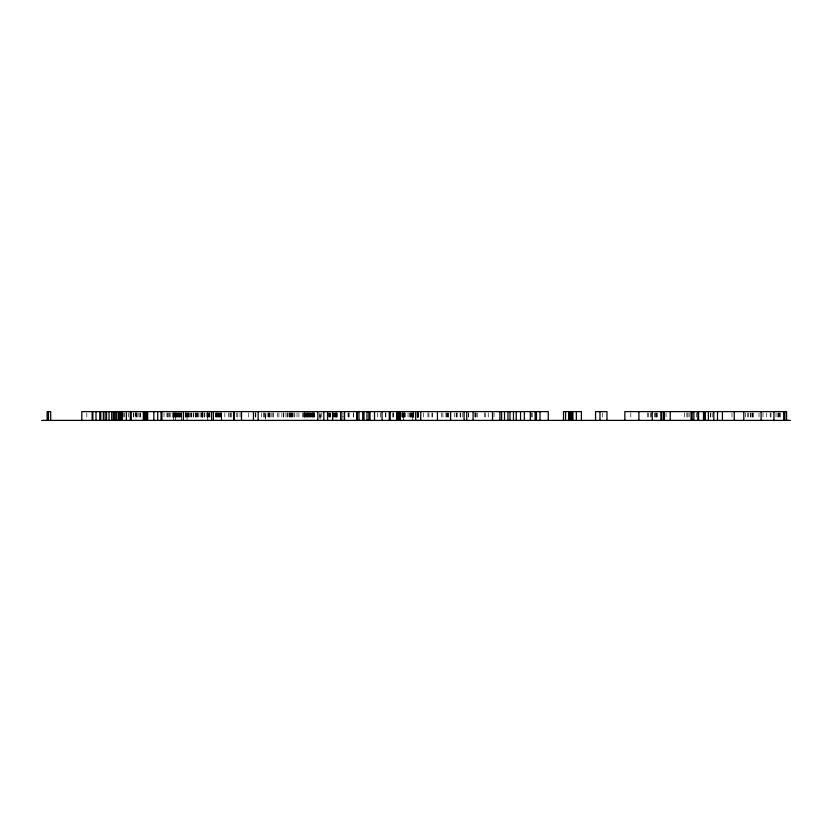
<?xml version="1.0" encoding="UTF-8"?>
<svg xmlns="http://www.w3.org/2000/svg" width="832" height="832" viewBox="0 0 832 832"><rect width="100%" height="100%" fill="white"/><g stroke="black" fill="none" stroke-linecap="round" stroke-linejoin="round"><path stroke-width="0.62" stroke-dasharray="4.16 3.12" d="M780.551 412.87L780.551 419.13M779.376 412.87L779.376 419.13M778.991 412.87L778.991 419.13M778.305 412.87L778.305 419.13M777.868 412.87L777.868 419.13M776.006 412.87L776.006 419.13M770.952 412.87L770.952 419.13M770.193 412.87L770.193 420.389M766.719 412.87L766.719 419.13M762.996 412.87L762.996 419.13M759.002 412.87L759.002 419.13M753.449 412.87L753.449 419.13M752.742 412.87L752.742 419.13M752.17 412.87L752.17 419.13M750.953 412.87L750.953 419.13M750.662 412.87L750.662 419.13M748.665 412.87L748.665 420.389M747.406 412.87L747.406 419.13M745.701 412.87L745.701 419.13M731.962 412.87L731.962 419.13M712.182 412.87L712.275 419.13M710.736 412.87L710.736 419.13M710.559 412.87L710.559 419.13M696.436 412.87L696.436 419.13M689.156 412.87L689.156 419.13M687.887 412.87L687.887 419.13M686.878 412.87L686.878 419.13M684.642 412.87L684.642 419.13M666.037 412.87L666.037 419.13M657.29 412.87L657.29 419.13M656.666 412.87L656.666 419.13M656.146 412.87L656.146 419.13M655.522 412.87L655.522 419.13M654.378 412.87L654.378 419.13M651.009 412.87L651.009 419.13M650.967 412.87L650.967 419.13M648.544 412.87L648.544 419.13M647.4 412.87L647.4 419.13M630.812 412.87L630.812 419.13M602.534 412.87L602.534 419.13M532.002 412.87L532.002 419.13M531.866 412.87L531.866 419.13M494.052 412.87L494.052 419.13M488.249 412.87L488.249 419.13M485.399 412.87L485.399 420.389M484.453 412.87L484.453 419.13M477.246 412.87L477.246 419.13M476.05 412.87L476.05 419.13M475.81 412.87L475.81 419.13M475.207 412.87L475.207 419.13M474.937 412.87L474.937 420.389M468.52 412.87L468.52 419.13M468.364 412.87L468.364 419.13M462.727 412.87L462.727 419.13M460.491 412.87L460.512 419.13M460.148 412.87L460.148 419.13M457.07 412.87L457.07 419.13M456.82 412.87L456.82 419.13M456.144 412.87L456.144 420.389M454.282 412.87L454.282 420.389M448.718 412.87L448.718 419.13M447.98 412.87L447.98 420.389M447.554 412.87L447.554 419.13M446.378 412.87L446.378 419.13M445.942 412.87L445.942 419.13M442.894 412.87L442.894 419.13M441.594 412.87L441.594 419.13M432.567 412.87L432.567 419.13M431.943 412.87L431.943 419.13M428.886 412.87L428.886 419.13M427.939 412.87L427.939 419.13M423.623 412.87L423.665 419.13M418.652 412.87L418.652 420.389M418.402 412.87L418.465 420.389M418.215 412.87L418.215 420.389M418.09 412.87L418.09 420.389M417.966 412.87L417.966 420.389M417.789 412.87L417.789 419.13M417.57 412.87L417.57 420.389M417.466 412.87L417.466 419.13M417.3 412.87L417.3 420.389M417.071 412.87L417.071 420.389M413.816 412.87L413.816 419.13M413.577 412.87L413.587 420.389M413.348 412.87L413.348 419.13M413.213 412.87L413.213 420.389M413.026 412.87L413.026 420.389M412.62 420.389L412.495 412.87L412.464 420.389M412.235 412.87L412.235 419.13M411.694 412.87L411.694 419.13M411.424 412.87L411.424 420.389M410.987 412.87L410.987 419.13M410.696 412.87L410.696 419.13M410.29 412.87L410.29 419.13M409.49 412.87L409.49 420.389M408.044 412.87L408.044 419.13M405.028 412.87L405.028 419.13M404.997 412.87L404.872 419.13M404.487 412.87L404.487 420.389M404.3 412.87L404.217 420.389M403.957 412.87L403.853 420.389M403.177 412.87L403.177 419.13M402.865 412.87L402.865 419.13M402.605 412.87L402.605 419.13M402.397 412.87L402.397 420.389M402.241 412.87L402.241 419.13M401.794 412.87L401.794 420.389M393.64 412.87L393.64 419.13M393.546 412.87L393.546 419.13M392.787 412.87L392.787 419.13M385.861 412.87L385.861 419.13M385.663 412.87L385.663 420.389M380.349 412.87L380.349 419.13M377.738 412.87L377.738 419.13M353.652 412.87L353.652 419.13M353.309 412.87L353.309 419.13M349.19 412.87L349.19 419.13M348.577 412.87L348.577 419.13M348.026 412.87L348.026 419.13M342.982 420.389L342.982 412.87L342.898 419.13M337.168 412.87L337.106 420.389M336.908 412.87L336.981 420.389M336.648 412.87L336.648 420.389M336.461 412.87L336.461 420.389M336.055 412.87L336.055 420.389M335.806 412.87L335.795 420.389M335.234 412.87L335.234 420.389M335.005 412.87L335.005 420.389M334.204 412.87L334.204 419.13M333.965 412.87L333.965 419.13M333.84 412.87L333.84 420.389M330.45 412.87L330.45 420.389M330.075 412.87L330.054 419.13M329.202 412.87L329.202 419.13M328.973 412.87L328.973 420.389M328.89 412.87L328.879 419.13M321.797 412.87L321.797 420.389M319.862 412.87L319.862 419.13M314.423 412.87L314.465 420.389M314.215 412.87L314.215 420.389M313.934 412.87L313.934 419.13M313.643 412.87L313.643 419.13M313.466 412.87L313.487 420.389M313.019 412.87L313.019 420.389M312.801 412.87L312.801 419.13M312.52 412.87L312.52 420.389M312.187 412.87L312.187 420.389M311.854 412.87L311.854 420.389M311.189 412.87L311.189 420.389M310.908 412.87L311.043 420.389M310.596 412.87L310.596 419.13M309.889 412.87L309.889 420.389M309.806 412.87L309.806 419.13M309.566 412.87L309.566 420.389M308.797 412.87L308.797 420.389M308.62 412.87L308.62 419.13M308.017 412.87L307.965 420.389M307.684 412.87L307.778 420.389M307.57 412.87L307.486 420.389M307.154 412.87L307.091 420.389M306.623 412.87L306.623 420.389M306.519 412.87L306.519 420.389M305.781 412.87L305.76 420.389M305.105 412.87L305.105 420.389M305.001 412.87L305.001 420.389M304.782 412.87L304.782 419.13M304.398 412.87L304.46 420.389M304.148 412.87L304.148 419.13M304.044 412.87L304.096 420.389M303.94 412.87L303.94 419.13M302.401 412.87L302.401 419.13M298.917 412.87L298.917 419.13M297.003 412.87L297.003 419.13M294.798 412.87L294.798 419.13M293.873 412.87L293.873 419.13M292.573 412.87L292.573 420.389M292.042 412.87L292.042 419.13M291.855 412.87L291.855 419.13M291.19 412.87L291.19 419.13M290.389 412.87L290.389 419.13M290.077 412.87L290.077 419.13M289.442 412.87L289.442 420.389M289.11 412.87L289.11 419.13M287.914 412.87L287.914 419.13M287.175 412.87L287.175 420.389M285.948 412.87L286.01 420.389M283.847 412.87L283.847 419.13M283.546 412.87L283.546 419.13M281.871 412.87L281.871 419.13M278.928 412.87L278.886 419.13M277.274 412.87L277.274 419.13M273.27 412.87L273.27 419.13M272.854 412.87L272.854 419.13M271.159 412.87L271.159 419.13M269.88 412.87L269.88 419.13M269.776 412.87L269.776 419.13M268.84 412.87L268.84 420.389M268.518 412.87L268.518 419.13M267.145 412.87L267.145 419.13M265.117 412.87L265.117 419.13M264.254 412.87L264.254 419.13M263.588 412.87L263.588 419.13M261.29 412.87L261.29 419.13M255.85 412.87L255.85 419.13M255.642 412.87L255.642 419.13M255.206 412.87L255.206 419.13M248.747 412.87L248.747 419.13M240.074 412.87L240.074 419.13M237.786 412.87L237.786 420.389M236.735 412.87L236.735 419.13M231.722 412.87L231.722 419.13M230.672 412.87L230.672 419.13M229.902 412.87L229.902 419.13M228.374 412.87L228.374 419.13M224.838 412.87L224.838 420.389M221.749 420.389L221.634 412.87L221.593 420.389M220.636 412.87L220.636 420.389M220.511 412.87L220.511 420.389M220.178 412.87L220.178 419.13M219.721 412.87L219.69 420.389M219.346 412.87L219.346 419.13M218.764 412.87L218.764 419.13M218.421 412.87L218.421 420.389M217.963 412.87L217.963 419.13M217.558 412.87L217.558 420.389M217.069 412.87L217.069 420.389M216.85 412.87L216.798 419.13M216.424 412.87L216.424 419.13M215.998 412.87L215.998 419.13M215.592 412.87L215.634 420.389M209.945 412.87L209.945 419.13M209.331 412.87L209.331 420.389M209.217 412.87L209.217 419.13M209.061 412.87L209.061 419.13M208.437 412.87L208.354 420.389M207.438 412.87L207.438 420.389M207.345 412.87L207.334 420.389M207.189 412.87L207.189 419.13M206.908 412.87L206.908 419.13M204.797 412.87L204.797 419.13M204.599 412.87L204.599 419.13M202.925 412.87L202.925 420.389M202.79 412.87L202.79 420.389M202.696 412.87L202.696 420.389M202.311 412.87L202.311 420.389M202.207 412.87L202.207 420.389M201.521 412.87L201.521 420.389M201.271 412.87L201.271 419.13M200.127 412.87L200.106 420.389M198.619 412.87L198.723 419.13M197.298 412.87L197.298 419.13M197.028 412.87L197.028 419.13M196.518 412.87L196.518 419.13M195.645 412.87L195.645 419.13M195.291 412.87L195.291 419.13M193.731 412.87L193.731 419.13M193.523 412.87L193.523 419.13M191.807 412.87L191.807 419.13M191.61 412.87L191.61 419.13M190.122 412.87L190.122 419.13M189.946 412.87L189.946 419.13M188.802 412.87L188.802 419.13M188.438 412.87L188.438 420.389M188.271 412.87L188.271 419.13M187.554 412.87L187.554 419.13M187.086 420.389L186.992 412.87L186.95 419.13M186.534 412.87L186.534 419.13M185.983 412.87L185.983 420.389M185.796 412.87L185.796 419.13M185.682 412.87L185.682 419.13M185.224 412.87L185.224 419.13M181.719 412.87L181.719 420.389M181.022 412.87L181.022 420.389M180.554 412.87L180.565 420.389M180.014 412.87L180.034 420.389M179.265 412.87L179.244 420.389M179.14 412.87L179.14 419.13M178.818 412.87L178.818 419.13M178.329 412.87L178.329 420.389M178.277 412.87L178.277 419.13M177.684 412.87L177.684 420.389M177.445 412.87L177.445 420.389M176.842 412.87L176.842 419.13M176.696 412.87L176.696 420.389M176.207 412.87L176.207 420.389M175.906 412.87L175.906 420.389M175.178 412.87L175.178 420.389M174.595 412.87L174.595 420.389M174.47 412.87L174.47 420.389M174.086 412.87L174.086 420.389M173.898 412.87L173.898 420.389M173.514 412.87L173.545 420.389M173.285 412.87L173.285 420.389L173.181 412.87M172.245 412.87L172.245 420.389M170.206 412.87L170.206 419.13M169.354 412.87L169.354 419.13M168.407 412.87L168.407 419.13M167.315 412.87L167.315 419.13M166.899 412.87L166.899 419.13M163.998 412.87L163.998 419.13M140.546 412.87L140.546 419.13M140.067 412.87L140.067 419.13M138.975 412.87L139.038 419.13M137.8 412.87L137.8 419.13M136.677 412.87L136.677 420.389M136.271 412.87L136.271 419.13M135.834 411.611L135.834 419.13M135.502 412.87L135.502 419.13M133.827 412.87L133.827 420.389M133.64 412.87L133.64 419.13M128.45 412.87L128.502 419.13M124.103 412.87L124.103 419.13M123.978 412.87L123.978 419.13M86.798 412.87L86.798 419.13M403.478 420.389L403.478 412.87L403.458 420.389M320.091 419.13L320.091 412.87L320.039 419.13M265.346 419.13L265.346 412.87L265.262 419.13M221.302 420.389L221.302 412.87L221.229 420.389M207.771 420.389L207.771 412.87L207.761 420.389M181.49 420.389L181.49 412.87L181.418 420.389M175.562 420.389L175.562 412.87L175.521 420.389"/><path stroke-width="1.25" d="M41.6 420.389L790.4 420.389M786.604 420.389L786.604 411.611L624.853 411.611L624.853 420.389M784.898 411.611L784.898 420.389M783.682 411.611L783.682 420.389M773.916 411.611L773.916 420.389M761.114 411.611L761.114 420.389M743.787 411.611L743.787 420.389M734.25 411.611L734.25 420.389M722.426 411.611L722.426 420.389M717.538 411.611L717.475 420.389M713.804 411.611L713.804 420.389M708.375 411.611L708.375 420.389M705.297 411.611L705.297 420.389M703.924 411.611L703.924 420.389M703.466 411.611L703.466 420.389M698.61 411.611L698.61 420.389M697.861 411.611L697.861 420.389M693.867 411.611L693.867 420.389M692.151 411.611L692.151 420.389M691.08 411.611L691.08 420.389M670.228 411.611L670.228 420.389M664.154 411.611L664.154 420.389M663.79 411.611L663.79 420.389M663.541 411.611L663.541 420.389M661.658 411.611L661.658 420.389M661.461 411.611L661.461 420.389M661.034 411.611L661.034 420.389M652.226 411.611L652.226 420.389M638.914 411.611L638.914 420.389M606.965 420.389L606.965 411.611L595.556 411.611L595.556 420.389M599.986 411.611L599.986 420.389M581.391 420.389L581.391 411.611L572.77 411.611L572.77 420.389M576.347 411.611L576.347 420.389M572.541 420.389L572.541 411.611L563.493 411.611L563.493 420.389M572.354 411.611L572.385 420.389M572.031 411.611L572.031 420.389M571.854 411.611L571.854 420.389M571.324 411.611L571.324 420.389M570.409 411.611L570.409 420.389M569.743 411.611L569.743 420.389M569.119 411.611L569.119 420.389M568.724 420.389L568.662 411.611L568.568 420.389M565.573 411.611L565.573 420.389M548.246 420.389L548.246 411.611L81.806 411.611L81.806 420.389M540.02 411.611L540.02 420.389M536.463 411.611L536.463 420.389M535.163 411.611L535.163 420.389M530.296 411.611L530.296 420.389M524.368 411.611L524.368 420.389M520.562 411.611L520.562 420.389M516.246 411.611L516.246 420.389M513.469 411.611L513.469 420.389M510.016 411.611L510.016 420.389M507.957 411.611L507.957 420.389M504.514 411.611L504.514 420.389M501.571 411.611L501.571 420.389M499.886 411.611L499.886 420.389M492.513 411.611L492.513 420.389M473.086 411.611L473.086 420.389M466.762 411.611L466.762 420.389M464.079 411.611L464.079 420.389M450.611 411.611L450.611 420.389M437.434 411.611L437.434 420.389M420.742 411.611L420.742 420.389M415.688 411.611L415.688 420.389M399.381 411.611L399.381 420.389M398.694 411.611L398.694 420.389M398.102 411.611L398.102 420.389M397.342 411.611L397.342 420.389M397.072 411.611L397.155 420.389M396.687 411.611L396.687 420.389M390.198 411.611L390.198 420.389M389.272 411.611L389.272 420.389M382.044 411.611L382.044 420.389M374.504 411.611L374.504 420.389M370.001 411.611L370.001 420.389M368.867 411.611L368.867 420.389M366.995 411.611L366.995 420.389M363.938 411.611L363.938 420.389M362.742 411.611L362.742 420.389M358.966 411.611L358.966 420.389M357.115 411.611L357.115 420.389M357.001 411.611L357.001 420.389M344.531 411.611L344.531 420.389M340.839 411.611L340.839 420.389M340.621 411.611L340.621 420.389M332.582 411.611L332.686 420.389M327.527 411.611L327.527 420.389M323.825 411.611L323.825 420.389M317.824 411.611L317.824 420.389M258.159 411.611L258.159 420.389M253.448 411.611L253.448 420.389M241.509 411.611L241.509 420.389M234.021 411.611L234.021 420.389M233.73 411.611L233.73 420.389M213.418 411.611L213.418 420.389M211.588 411.611L211.588 420.389M183.404 411.611L183.404 420.389M161.886 411.611L161.886 420.389M161.034 411.611L161.034 420.389M157.716 411.611L157.716 420.389M153.878 411.611L153.878 420.389M147.597 411.611L147.597 420.389M147.43 411.611L147.43 420.389M147.264 411.611L147.264 420.389M146.775 411.611L146.775 420.389M146.203 411.611L146.203 420.389M145.496 411.611L145.496 420.389M144.466 411.611L144.466 420.389M143.322 411.611L143.322 420.389M131.217 411.611L131.217 420.389M130.281 411.611L130.281 420.389M126.37 411.611L126.37 420.389M122.429 411.611L122.429 420.389M121.181 411.611L121.181 420.389M120.838 411.611L120.869 420.389M120.65 411.611L120.702 420.389M120.463 411.611L120.463 420.389M120.39 411.611L120.39 420.389M119.922 411.611L119.922 420.389M119.413 411.611L119.413 420.389M118.55 411.611L118.55 420.389M116.844 411.611L116.844 420.389M115.752 411.611L115.752 420.389M114.348 411.611L114.348 420.389M113.277 411.611L113.277 420.389M111.686 411.611L111.686 420.389M109.044 411.611L109.044 420.389M106.569 411.611L106.569 420.389M105.071 411.611L105.071 420.389M103.355 411.611L103.355 420.389M100.766 411.611L100.766 420.389M99.757 411.611L99.757 420.389M96.013 411.611L96.013 420.389M92.862 411.611L92.862 420.389M92.154 411.611L92.154 420.389M50.7 420.389L50.7 411.611L47.143 411.611L47.143 420.389M48.454 411.611L48.454 420.389M400.005 420.389L400.005 411.611L399.953 420.389"/></g></svg>
